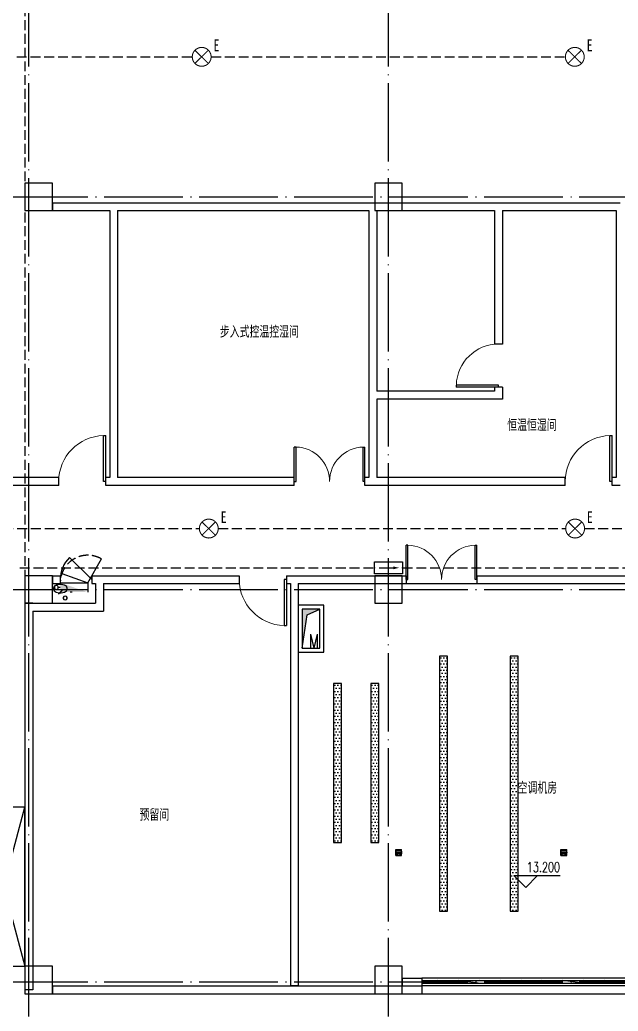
# Model space of a CAD drawing. Extents: x -621157 to 1764546, y -106808 to 741893.
# Drawn here: x 39991 to 55231, y 199256 to 224510 of the extents above; entities that cross this region are included whole.
import ezdxf
from ezdxf.enums import TextEntityAlignment as Align

# ---------------------------------------------------------------- set-up
doc = ezdxf.new("R2010")
doc.units = 0
doc.header["$LTSCALE"] = 1000
doc.header["$MEASUREMENT"] = 0
for name, pattern in [('DASH', [0.35, 0.25, -0.1]), ('XREF-A-101-平面图_t3$0$DASH', [0.35, 0.25, -0.1]), ('XREF-A-101-平面图_t3$0$DOTE', [2.42, 2, -0.2, 0.02, -0.2])]:
    doc.linetypes.add(name, pattern=pattern)
for name, color, linetype in [('0-底图', 7, 'Continuous'), ('EQUIP-照明', 3, 'Continuous'), ('TEL_TEXT', 7, 'Continuous'), ('WIRE-应急', 4, 'DASH'), ('WIRE-照明', 4, 'Continuous'), ('XREF-A-101-平面图_t3$0$A-COLUMN', 8, 'Continuous'), ('XREF-A-101-平面图_t3$0$A-DIM_ELEV', 8, 'Continuous'), ('XREF-A-101-平面图_t3$0$A-DOTE', 8, 'Continuous'), ('XREF-A-101-平面图_t3$0$A-GROUND', 8, 'Continuous'), ('XREF-A-101-平面图_t3$0$A-PUB_HATCH', 8, 'Continuous'), ('XREF-A-101-平面图_t3$0$A-ROOM-CH', 8, 'Continuous'), ('XREF-A-101-平面图_t3$0$A-SEE', 8, 'Continuous'), ('XREF-A-101-平面图_t3$0$A-WALL', 8, 'Continuous'), ('XREF-A-101-平面图_t3$0$A-WALL-FILL', 8, 'Continuous'), ('XREF-A-101-平面图_t3$0$A-WINDOW', 8, 'Continuous'), ('XREF-A-101-平面图_t3$0$M-HOLE', 8, 'Continuous'), ('XREF-A-101-平面图_t3$0$P-EQUIPMENT', 8, 'Continuous'), ('XREF-A-101-平面图_t3$0$PUB_TEXT', 8, 'Continuous'), ('XREF-A-101-平面图_t3$0$水-尺寸', 8, 'Continuous'), ('设备-照明', 3, 'Continuous')]:
    doc.layers.add(name, color=color, linetype=linetype)
doc.styles.add('_TEL_DIM', font='SIMPLEX', dxfattribs={"width": 0.8, "height": 3.5, "bigfont": 'HZTXT'})
doc.styles.get("Standard").update_dxf_attribs({"font": 'romans.shx', "bigfont": 'HZDXC.SHX'})
doc.styles.add('STYLE1', font='simhei.ttf')
doc.styles.add('XREF-A-101-平面图_t3$0$-HZDXCROMANS', font='ROMANS.shx', dxfattribs={"bigfont": 'HZDXC.shx'})
doc.styles.add('XREF-A-101-平面图_t3$0$A-STANDARD', font='SIMPLEX', dxfattribs={"bigfont": 'GBCBIG'})
doc.styles.add('XREF-A-101-平面图_t3$0$hzdxcROMANS', font='ROMANS', dxfattribs={"width": 0.8, "bigfont": 'HZDXC'})
doc.dimstyles.get("Standard").update_dxf_attribs({"dimscale": 100, "dimtxt": 3.5, "dimasz": 1, "dimexe": 2.5, "dimexo": 3, "dimgap": 1.5, "dimtad": 1, "dimdec": 0, "dimzin": 0, "dimdsep": 46, "dimtxsty": 'Standard', "dimblk": 'ARCHTICK', "dimcen": 0.09, "dimadec": 0, "dimazin": 0, "dimtfac": 1, "dimtdec": 0, "dimtix": 1, "dimtmove": 2, "dimatfit": 3, "dimfxl": 0, "dimtolj": 1, "dimtzin": 0, "dimarcsym": 0})

# ---------------------------------------------------------------- blocks, each defined once
blk = doc.blocks.new('XREF-A-101-平面图_t3$0$柱网3F')
at = {"layer": 'XREF-A-101-平面图_t3$0$A-COLUMN'}
for points in [[(38240, -20350), (38940, -20350), (38940, -19650), (38240, -19650)], [(47150, -20350), (47850, -20350), (47850, -19650), (47150, -19650)], [(38240, -30350), (38940, -30350), (38940, -29650), (38240, -29650)], [(47150, -30350), (47850, -30350), (47850, -29650), (47150, -29650)], [(38240, -40300), (38940, -40300), (38940, -39600), (38240, -39600)], [(47150, -39600), (47150, -40300), (47850, -40300), (47850, -39600)]]:
    blk.add_lwpolyline(points, close=True, dxfattribs=at)
blk = doc.blocks.new('XREF-A-101-平面图_t3$0$ROOM')
at = {"layer": 'XREF-A-101-平面图_t3$0$A-ROOM-CH', "style": 'XREF-A-101-平面图_t3$0$-HZDXCROMANS', "width": 0.6}
for tag, p in [('中文房间名称', (0, -1000)), ('英文房间名称', (0, -1500))]:
    blk.add_attdef(tag, text='', height=300, dxfattribs=at).set_placement(p, align=Align.CENTER)
blk = doc.blocks.new('_ArchTick')
at = {"color": 0, "linetype": 'ByBlock', "const_width": 0.4}
blk.add_lwpolyline([(-0.5, -0.5), (0.5, 0.5)], dxfattribs=at)
blk = doc.blocks.new('*D25423')
at = {"layer": 'Defpoints', "color": 0}
blk.add_point((0, 0), dxfattribs=at)
blk.add_point((0, 0), dxfattribs=at)
blk.add_point((0, 0), dxfattribs=at)
blk.add_point((0, 0), dxfattribs=at)
at = {"layer": 'XREF-A-101-平面图_t3$0$水-尺寸', "color": 0, "linetype": 'ByBlock', "lineweight": -2}
blk.add_line((0, 300), (0, 250), dxfattribs=at)
blk.add_line((0, 300), (0, 250), dxfattribs=at)
blk.add_arc((0, 0), 0, 180, 180, dxfattribs=at)
at = {"layer": 'XREF-A-101-平面图_t3$0$水-尺寸', "color": 0, "linetype": 'ByBlock', "lineweight": -2, "xscale": 100, "yscale": 100, "zscale": 100}
for rotation in [90, 90.00000000000001]:
    blk.add_blockref('_ArchTick', (0, 0), dxfattribs=dict(at, rotation=rotation))
at = {"layer": 'XREF-A-101-平面图_t3$0$水-尺寸', "color": 0, "insert": (0, 0), "char_height": 350, "attachment_point": 5}
blk.add_mtext('\\A1;0%%d', dxfattribs=at)
blk = doc.blocks.new('XREF-A-101-平面图_t3$0$地漏1')
for p, q in [((-75, -75), (-75, 75)), ((75, 75), (-75, 75)), ((-40, 75), (-40, -75)), ((0, 75), (0, -75)), ((40, 75), (40, -75)), ((75, -75), (75, 75)), ((75, -75), (-75, -75))]:
    blk.add_line(p, q)
blk.add_circle((0, 0), 75)
blk = doc.blocks.new('XREF-A-101-平面图_t3$0$G$C763C4DB6')
at = {"layer": 'XREF-A-101-平面图_t3$0$PUB_TEXT', "zscale": 0.5, "rotation": 270}
for p in [(-6260, 100000), (-2055, 100000)]:
    blk.add_blockref('XREF-A-101-平面图_t3$0$地漏1', p, dxfattribs=at)
blk = doc.blocks.new('XREF-A-101-平面图_t3$0$轴网(3)')
at = {"layer": 'XREF-A-101-平面图_t3$0$A-DOTE', "linetype": 'XREF-A-101-平面图_t3$0$DOTE'}
for p, q in [((38340, -3300), (38340, 43300)), ((47500, -3300), (47500, 43300)), ((-3300, 20000), (69800, 20000)), ((-3300, 10000), (69800, 10000)), ((-3300, 0), (69800, 0))]:
    blk.add_line(p, q, dxfattribs=at)
blk = doc.blocks.new('XREF-A-101-平面图_t3$0$G$CBCE2A1B7')
at = {"layer": 'XREF-A-101-平面图_t3$0$A-SEE'}
blk.add_lwpolyline([(37150, 200400), (38240, 200400), (38240, 204450), (37150, 204450)], close=True, dxfattribs=at)
for points in [[(37150, 200400), (38240, 204450)], [(37150, 204450), (38240, 200400)]]:
    blk.add_lwpolyline(points, dxfattribs=at)
blk = doc.blocks.new('XREF-A-101-平面图_t3$0$WINDOW2DLIB$SYSLIB$00000012')
at = {"color": 0}
for points in [[(-0.5, 0.5), (-0.5, -0.5)], [(0.5, 0.5), (-0.5, 0.5)], [(0.5, -0.5), (0.5, 0.5)], [(-0.5, 0.1667), (0.5, 0.1667)], [(-0.3839, -0.1667), (-0.448, 0.1667)], [(-0.3159, -0.1667), (-0.38, 0.1667)], [(-0.2479, -0.1667), (-0.312, 0.1667)], [(-0.1799, -0.1667), (-0.244, 0.1667)], [(-0.1119, -0.1667), (-0.176, 0.1667)], [(-0.0439, -0.1667), (-0.108, 0.1667)], [(0.0241, -0.1667), (-0.04, 0.1667)], [(0.0921, -0.1667), (0.028, 0.1667)], [(0.16, -0.1667), (0.0959, 0.1667)], [(0.228, -0.1667), (0.1639, 0.1667)], [(0.296, -0.1667), (0.2319, 0.1667)], [(0.364, -0.1667), (0.2999, 0.1667)], [(0.432, -0.1667), (0.3679, 0.1667)], [(0.5, -0.1667), (0.4359, 0.1667)], [(-0.4519, -0.1667), (-0.5, 0.0836)], [(-0.5, -0.1667), (0.5, -0.1667)], [(0.5, -0.5), (-0.5, -0.5)]]:
    blk.add_lwpolyline(points, dxfattribs=at)
blk = doc.blocks.new('XREF-A-101-平面图_t3$0$DOOR2DLIB$SYSLIB$00000108')
at = {"color": 0}
for p, q in [((-0.5, 0), (-0.5, 0.4875)), ((-0.475, 0.4875), (-0.5, 0.4875)), ((-0.475, 0), (-0.475, 0.4875)), ((0.475, 0), (0.475, 0.4875)), ((0.475, 0.4875), (0.5, 0.4875)), ((0.5, 0), (0.5, 0.4875)), ((-0.5, 0), (-0.475, 0)), ((0.5, 0), (0.475, 0))]:
    blk.add_line(p, q, dxfattribs=at)
at = {"color": 0, "lineweight": 13}
for centre, start, end in [((-0.4875, 0), 0, 88.53072), ((0.4875, 0), 91.46928, 180)]:
    blk.add_arc(centre, 0.4875, start, end, dxfattribs=at)
blk = doc.blocks.new('XREF-A-101-平面图_t3$0$DOOR2DLIB$SYSLIB$00000107')
at = {"color": 0}
for p, q in [((0.45, 0.975), (0.5, 0.975)), ((0.45, 0), (0.45, 0.975)), ((0.5, 0), (0.5, 0.975)), ((0.5, 0), (0.45, 0))]:
    blk.add_line(p, q, dxfattribs=at)
at = {"color": 0, "lineweight": 13}
blk.add_arc((0.475, 0), 0.975, 91.4693, 180, dxfattribs=at)
blk = doc.blocks.new('XREF-A-101-平面图_t3$0$DOOR2DLIB$SYSLIB$00000101')
at = {"color": 0}
blk.add_line((0.5, 0), (-0.207, 0.707), dxfattribs=at)
blk.add_arc((0.5, 0), 1, 135, 180, dxfattribs=at)
blk = doc.blocks.new('HC002633132082')
at = {"layer": 'EQUIP-照明', "color": 0, "linetype": 'Continuous', "const_width": 0.267}
blk.add_lwpolyline([(-2.37, 0, 1), (2.43, 0, 1)], format="xyb", close=True, dxfattribs=at)
for points in [[(-1.7, 1.67), (1.7, -1.67)], [(-1.7, -1.67), (-1.7, -1.67), (1.7, 1.67)]]:
    blk.add_lwpolyline(points, dxfattribs=at)
at = {"layer": 'EQUIP-照明', "color": 0}
blk.add_point((0, 0), dxfattribs=at)
at = {"color": 0, "width": 0.7}
blk.add_attdef('PSFHATT', (4.48, -2.4), '', height=0.025, dxfattribs=at)
at = {"layer": 'EQUIP-照明', "color": 0, "style": 'STYLE1', "width": 0.7}
blk.add_text('E', height=3, dxfattribs=at).set_placement((3.81, 1.42), align=Align.CENTER)
at = {"layer": 'EQUIP-照明', "color": 0, "style": '_TEL_DIM', "flags": 1}
blk.add_attdef('A', text='', height=0.0001, dxfattribs=at).set_placement((0.03, 0), align=Align.MIDDLE_CENTER)
blk = doc.blocks.new('HC002631130701')
at = {"layer": 'WIRE-照明', "color": 0}
for p, q in [((-3.6, 3), (3.6, 3)), ((-3.6, 0), (-3.6, 3)), ((3.6, 3), (3.6, 0)), ((3.6, 0), (-3.6, 0)), ((-2.4, 1.5), (1.2, 1.5))]:
    blk.add_line(p, q, dxfattribs=at)
for p in [(0, 3), (-3.6, 1.5), (0, 0), (3.6, 1.5)]:
    blk.add_point(p, dxfattribs=at)
blk.add_solid([(1.2, 1.86), (2.64, 1.5), (1.2, 1.14)], dxfattribs=at)
at = {"color": 0, "width": 0.7}
blk.add_attdef('PSFHATT', (3.62, 0), '', height=0.025, dxfattribs=at)
at = {"layer": 'TEL_TEXT', "color": 0, "style": '_TEL_DIM', "flags": 1}
blk.add_attdef('A', text='', height=0.0001, dxfattribs=at).set_placement((0, 3), align=Align.MIDDLE_CENTER)
blk = doc.blocks.new('XREF-A-101-平面图_t3$0$单出口消火栓新')
for p, q in [((-240, 700), (-846.2, 1050)), ((-479.4, 42.2), (-240, 700)), ((-240, 0), (-240, 700)), ((-240, 700), (0, 700))]:
    blk.add_line(p, q)
at = {"color": 0, "linetype": 'XREF-A-101-平面图_t3$0$DASH'}
blk.add_arc((-240, 700), 700, 150, 270, dxfattribs=at)
blk.add_solid([(-240, 0), (0, 0), (0, 700)])
at = {"layer": 'XREF-A-101-平面图_t3$0$水-尺寸', "linetype": 'ByBlock'}
dim = blk.add_angular_dim_3p(base=(0, 0), center=(0, 0), p1=(0, 0), p2=(0, 0), dimstyle='Standard', dxfattribs=at)
dim.commit()
dim.dimension.update_dxf_attribs({"geometry": '*D25423', "text_midpoint": (0, 0)})
blk = doc.blocks.new('*U25256')
at = {"layer": 'XREF-A-101-平面图_t3$0$P-EQUIPMENT', "color": 10}
blk.add_line((0, 120), (50, 120), dxfattribs=at)
at = {"layer": 'XREF-A-101-平面图_t3$0$P-EQUIPMENT'}
blk.add_circle((100, 120), 50, dxfattribs=at)
at = {"layer": 'XREF-A-101-平面图_t3$0$P-EQUIPMENT', "xscale": -1, "rotation": 90}
blk.add_blockref('XREF-A-101-平面图_t3$0$单出口消火栓新', (0, 0), dxfattribs=at)
blk = doc.blocks.new('XREF-A-101-平面图_t3$0$G$C156FCA62')
at = {"layer": 'XREF-A-101-平面图_t3$0$P-EQUIPMENT', "xscale": -1}
blk.add_blockref('*U25256', (39140, 209930), dxfattribs=at)
blk = doc.blocks.new('*U25374')
at = {"layer": 'XREF-A-101-平面图_t3$0$P-EQUIPMENT', "color": 10}
blk.add_line((0, 120), (50, 120), dxfattribs=at)
at = {"layer": 'XREF-A-101-平面图_t3$0$P-EQUIPMENT'}
blk.add_circle((100, 120), 50, dxfattribs=at)
at = {"layer": 'XREF-A-101-平面图_t3$0$P-EQUIPMENT', "xscale": -1, "rotation": 90}
blk.add_blockref('XREF-A-101-平面图_t3$0$单出口消火栓新', (0, 0), dxfattribs=at)
blk = doc.blocks.new('XREF-A-101-平面图_t3$0$G$C646F86AA')
at = {"layer": 'XREF-A-101-平面图_t3$0$P-EQUIPMENT', "xscale": -1}
blk.add_blockref('*U25374', (39140, 209930), dxfattribs=at)
blk = doc.blocks.new('XREF-A-101-平面图_t3')
at = {"layer": 'XREF-A-101-平面图_t3$0$A-PUB_HATCH'}
h = blk.add_hatch(color=256, dxfattribs=at)
h.dxf.hatch_style = 1
h.paths.add_polyline_path([(245750, 209500), (245300, 209500), (245300, 208500), (245432, 209352)])
h = blk.add_hatch(dxfattribs=at)
h.set_pattern_fill('DOTS', color=256, scale=50)
h.set_pattern_definition([(0, (9595, 200800), (39.6875, 79.375), [0, -79.375])])
h.paths.add_polyline_path([(249000, 208300), (248800, 208300), (248800, 201800), (249000, 201800)])
h = blk.add_hatch(dxfattribs=at)
h.set_pattern_fill('DOTS', color=256, scale=50)
h.set_pattern_definition([(0, (11395, 200800), (39.6875, 79.375), [0, -79.375])])
h.paths.add_polyline_path([(250800, 208300), (250600, 208300), (250600, 201800), (250800, 201800)])
h = blk.add_hatch(dxfattribs=at)
h.set_pattern_fill('DOTS', color=256, scale=50)
h.set_pattern_definition([(0, (6895, 200100), (39.6875, 79.375), [0, -79.375])])
h.paths.add_polyline_path([(246300, 207600), (246100, 207600), (246100, 203550), (246300, 203550)])
h = blk.add_hatch(dxfattribs=at)
h.set_pattern_fill('DOTS', color=256, scale=50)
h.set_pattern_definition([(0, (7845, 200100), (39.6875, 79.375), [0, -79.375])])
h.paths.add_polyline_path([(247250, 207600), (247050, 207600), (247050, 203550), (247250, 203550)])
at = {"layer": 'XREF-A-101-平面图_t3$0$A-DIM_ELEV'}
for p, q in [((250995, 202408), (250695, 202708)), ((250695, 202708), (251869, 202708)), ((250995, 202408), (251295, 202708))]:
    blk.add_line(p, q, dxfattribs=at)
at = {"layer": 'XREF-A-101-平面图_t3$0$A-GROUND', "linetype": 'XREF-A-101-平面图_t3$0$DASH'}
blk.add_lwpolyline([(238240, 239200), (238240, 200400)], dxfattribs=at)
at = {"layer": 'XREF-A-101-平面图_t3$0$A-SEE'}
blk.add_lwpolyline([(248350, 199700), (256150, 199700)], dxfattribs=at)
at = {"layer": 'XREF-A-101-平面图_t3$0$A-WALL'}
for p, q in [((238940, 219850), (240500, 219850)), ((238940, 219850), (238940, 219650)), ((240500, 219850), (247100, 219850)), ((247100, 219850), (250300, 219850)), ((250300, 219850), (253400, 219850)), ((238940, 219650), (240400, 219650)), ((240400, 219650), (240400, 212850)), ((240600, 219650), (240600, 212850)), ((240600, 219650), (247000, 219650)), ((247000, 219650), (247000, 214950)), ((247200, 219650), (250200, 219650)), ((247200, 219650), (247200, 215050)), ((250200, 219650), (250200, 216250)), ((250400, 219650), (253300, 219650)), ((250400, 219650), (250400, 216250)), ((253300, 219650), (253300, 212850)), ((247000, 214950), (247000, 212850)), ((250200, 215050), (247200, 215050)), ((250200, 215150), (250200, 215050)), ((250400, 215150), (250400, 214850)), ((250400, 214850), (247200, 214850)), ((247200, 214850), (247200, 212850)), ((239100, 212650), (233100, 212650)), ((239100, 212850), (233200, 212850)), ((240400, 212850), (240300, 212850)), ((240500, 212650), (240300, 212650)), ((245100, 212650), (240500, 212650)), ((245100, 212850), (240600, 212850)), ((247000, 212850), (246900, 212850)), ((247100, 212650), (246900, 212650)), ((252000, 212650), (247100, 212650)), ((252000, 212850), (247200, 212850)), ((253300, 212850), (253200, 212850)), ((253400, 212650), (253200, 212650)), ((238940, 210350), (239140, 210350)), ((238940, 210350), (238940, 210150)), ((238940, 210150), (239140, 210150)), ((239940, 210350), (240140, 210350)), ((239940, 210150), (240040, 210150)), ((240040, 210150), (240040, 209650)), ((240140, 210350), (243700, 210350)), ((240240, 210150), (243700, 210150)), ((240240, 210150), (240240, 209450)), ((244900, 210350), (245100, 210350)), ((244900, 210150), (245000, 210150)), ((245000, 210150), (245000, 199900)), ((245100, 210350), (247950, 210350)), ((245200, 210150), (245200, 199900)), ((245200, 210150), (247950, 210150)), ((249750, 210350), (255400, 210350)), ((249750, 210150), (255300, 210150)), ((238240, 209650), (238240, 209550)), ((238440, 209650), (238240, 209650)), ((238440, 209650), (240040, 209650)), ((238240, 209550), (238240, 199800)), ((238440, 209450), (240240, 209450)), ((238440, 209450), (238440, 199800)), ((238440, 199800), (238240, 199800)), ((245200, 199900), (245000, 199900))]:
    blk.add_line(p, q, dxfattribs=at)
for points in [[(250400, 216250), (250200, 216250)], [(250400, 215150), (250200, 215150)], [(239100, 212650), (239100, 212850)], [(240300, 212650), (240300, 212850)], [(245100, 212650), (245100, 212850)], [(246900, 212650), (246900, 212850)], [(252000, 212650), (252000, 212850)], [(253200, 212650), (253200, 212850)], [(239140, 210350), (239140, 210150)], [(239940, 210350), (239940, 210150)], [(243700, 210350), (243700, 210150)], [(244900, 210350), (244900, 210150)], [(247950, 210350), (247950, 210150)], [(249750, 210350), (249750, 210150)]]:
    blk.add_lwpolyline(points, dxfattribs=at)
at = {"layer": 'XREF-A-101-平面图_t3$0$A-WALL-FILL', "color": 171}
for p, q in [((247850, 200100), (248350, 200100)), ((247850, 200100), (247850, 199900)), ((238940, 199900), (248350, 199900)), ((238940, 199900), (238940, 199700)), ((247850, 199900), (248350, 199900)), ((248350, 199900), (248350, 199700)), ((238940, 199700), (248350, 199700))]:
    blk.add_line(p, q, dxfattribs=at)
blk.add_lwpolyline([(248350, 200100), (248350, 199900)], dxfattribs=at)
at = {"layer": 'XREF-A-101-平面图_t3$0$A-WINDOW'}
blk.add_line((247950, 210150), (249750, 210150), dxfattribs=at)
at = {"layer": 'XREF-A-101-平面图_t3$0$M-HOLE'}
for points in [[(245200, 208400), (245850, 208400), (245850, 209600), (245200, 209600)], [(245300, 208500), (245750, 208500), (245750, 209500), (245300, 209500)], [(249000, 208300), (248800, 208300), (248800, 201800), (249000, 201800)], [(250800, 208300), (250600, 208300), (250600, 201800), (250800, 201800)], [(246300, 207600), (246100, 207600), (246100, 203550), (246300, 203550)], [(247250, 207600), (247050, 207600), (247050, 203550), (247250, 203550)]]:
    blk.add_lwpolyline(points, close=True, dxfattribs=at)
blk.add_lwpolyline([(245750, 209500), (245300, 209500), (245300, 208500), (245432, 209352), (245750, 209500)], dxfattribs=at)
for name, p in [('XREF-A-101-平面图_t3$0$G$C156FCA62', (200000, 0)), ('XREF-A-101-平面图_t3$0$G$C646F86AA', (200000, 0)), ('XREF-A-101-平面图_t3$0$G$C646F86AA', (200000, 0)), ('XREF-A-101-平面图_t3$0$G$C763C4DB6', (254020, 103300)), ('XREF-A-101-平面图_t3$0$G$CBCE2A1B7', (200000, 0))]:
    blk.add_blockref(name, p)
at = {"layer": 'XREF-A-101-平面图_t3$0$A-COLUMN'}
blk.add_blockref('XREF-A-101-平面图_t3$0$柱网3F', (200000, 240000), dxfattribs=at)
at = {"layer": 'XREF-A-101-平面图_t3$0$A-DOTE'}
blk.add_blockref('XREF-A-101-平面图_t3$0$轴网(3)', (200000, 200000), dxfattribs=at)
at = {"layer": 'XREF-A-101-平面图_t3$0$A-ROOM-CH'}
ref = blk.add_blockref('XREF-A-101-平面图_t3$0$ROOM', (244212, 217412), dxfattribs=at)
ref.add_attrib('中文房间名称', '步入式控温控湿间', dxfattribs={"height": 300, "style": 'XREF-A-101-平面图_t3$0$-HZDXCROMANS', "width": 0.8}).set_placement((244212, 216412), align=Align.CENTER)
ref = blk.add_blockref('XREF-A-101-平面图_t3$0$ROOM', (251153, 215033), dxfattribs=at)
ref.add_attrib('中文房间名称', '恒温恒湿间', dxfattribs={"height": 300, "style": 'XREF-A-101-平面图_t3$0$-HZDXCROMANS', "width": 0.8}).set_placement((251153, 214033), align=Align.CENTER)
ref = blk.add_blockref('XREF-A-101-平面图_t3$0$ROOM', (251293, 205793), dxfattribs=dict(at, xscale=-1))
ref.add_attrib('中文房间名称', '空调机房', dxfattribs={"height": 300, "style": 'XREF-A-101-平面图_t3$0$-HZDXCROMANS', "width": 0.8}).set_placement((251293, 204793), align=Align.CENTER)
ref = blk.add_blockref('XREF-A-101-平面图_t3$0$ROOM', (241537, 205107), dxfattribs=at)
ref.add_attrib('中文房间名称', '预留间', dxfattribs={"height": 300, "style": 'XREF-A-101-平面图_t3$0$-HZDXCROMANS', "width": 0.8}).set_placement((241537, 204107), align=Align.CENTER)
at = {"layer": 'XREF-A-101-平面图_t3$0$A-WINDOW'}
for name, p, xscale, yscale, zscale, rotation in [('XREF-A-101-平面图_t3$0$DOOR2DLIB$SYSLIB$00000107', (250300, 215700), 1100, -1100, 1100, 270.0000000000008), ('XREF-A-101-平面图_t3$0$DOOR2DLIB$SYSLIB$00000107', (239700, 212750), -1200, -1200, -1200, 180), ('XREF-A-101-平面图_t3$0$DOOR2DLIB$SYSLIB$00000107', (252600, 212750), -1200, -1200, -1200, 180), ('XREF-A-101-平面图_t3$0$DOOR2DLIB$SYSLIB$00000108', (246000, 212750), 1800, -1800, 1800, 180)]:
    blk.add_blockref(name, p, dxfattribs=dict(at, xscale=xscale, yscale=yscale, zscale=zscale, rotation=rotation))
for name, p, xscale, yscale, zscale in [('XREF-A-101-平面图_t3$0$DOOR2DLIB$SYSLIB$00000108', (248850, 210250), -1800, 1800, -1800), ('XREF-A-101-平面图_t3$0$DOOR2DLIB$SYSLIB$00000101', (239540, 210250), 800, 800, 800), ('XREF-A-101-平面图_t3$0$DOOR2DLIB$SYSLIB$00000107', (244300, 210250), 1200, -1200, 1200), ('XREF-A-101-平面图_t3$0$WINDOW2DLIB$SYSLIB$00000012', (252250, 200000), 7800, 200, 7800)]:
    blk.add_blockref(name, p, dxfattribs=dict(at, xscale=xscale, yscale=yscale, zscale=zscale))
at = {"layer": 'XREF-A-101-平面图_t3$0$A-DIM_ELEV', "color": 7, "style": 'XREF-A-101-平面图_t3$0$A-STANDARD', "width": 0.705882}
blk.add_text('13.200', height=255, dxfattribs=at).set_placement((251022, 202798))
at = {"layer": 'XREF-A-101-平面图_t3$0$M-HOLE', "style": 'XREF-A-101-平面图_t3$0$hzdxcROMANS', "width": 0.7}
blk.add_text('M', height=360, dxfattribs=at).set_placement((245471, 208500))

msp = doc.modelspace()

# ---------------------------------------------------------------- block references
at = {"layer": '0-底图'}
msp.add_blockref('XREF-A-101-平面图_t3', (-198119, 0), dxfattribs=at)

# ---------------------------------------------------------------- next in the draw order: linework, layer by layer
at = {"layer": 'WIRE-应急'}
for points in [[(35363, 223567), (44383, 223567)], [(44866, 223567), (53886, 223567)], [(35374, 211550), (44564, 211550)], [(45044, 211550), (53894, 211550)], [(54374, 211550), (60286, 211550)], [(39991, 210550), (49021, 210550)], [(49741, 210550), (58521, 210550)]]:
    msp.add_lwpolyline(points, dxfattribs=at)

# ---------------------------------------------------------------- next in the draw order: block references
at = {"layer": '设备-照明', "xscale": 100, "yscale": 100, "zscale": 100}
for name, p in [('HC002633132082', (44620, 223567)), ('HC002633132082', (54123, 223567)), ('HC002633132082', (44801, 211550)), ('HC002633132082', (54131, 211550)), ('HC002631130701', (49381, 210400))]:
    msp.add_blockref(name, p, dxfattribs=at)

doc.saveas('drawing.dxf')
